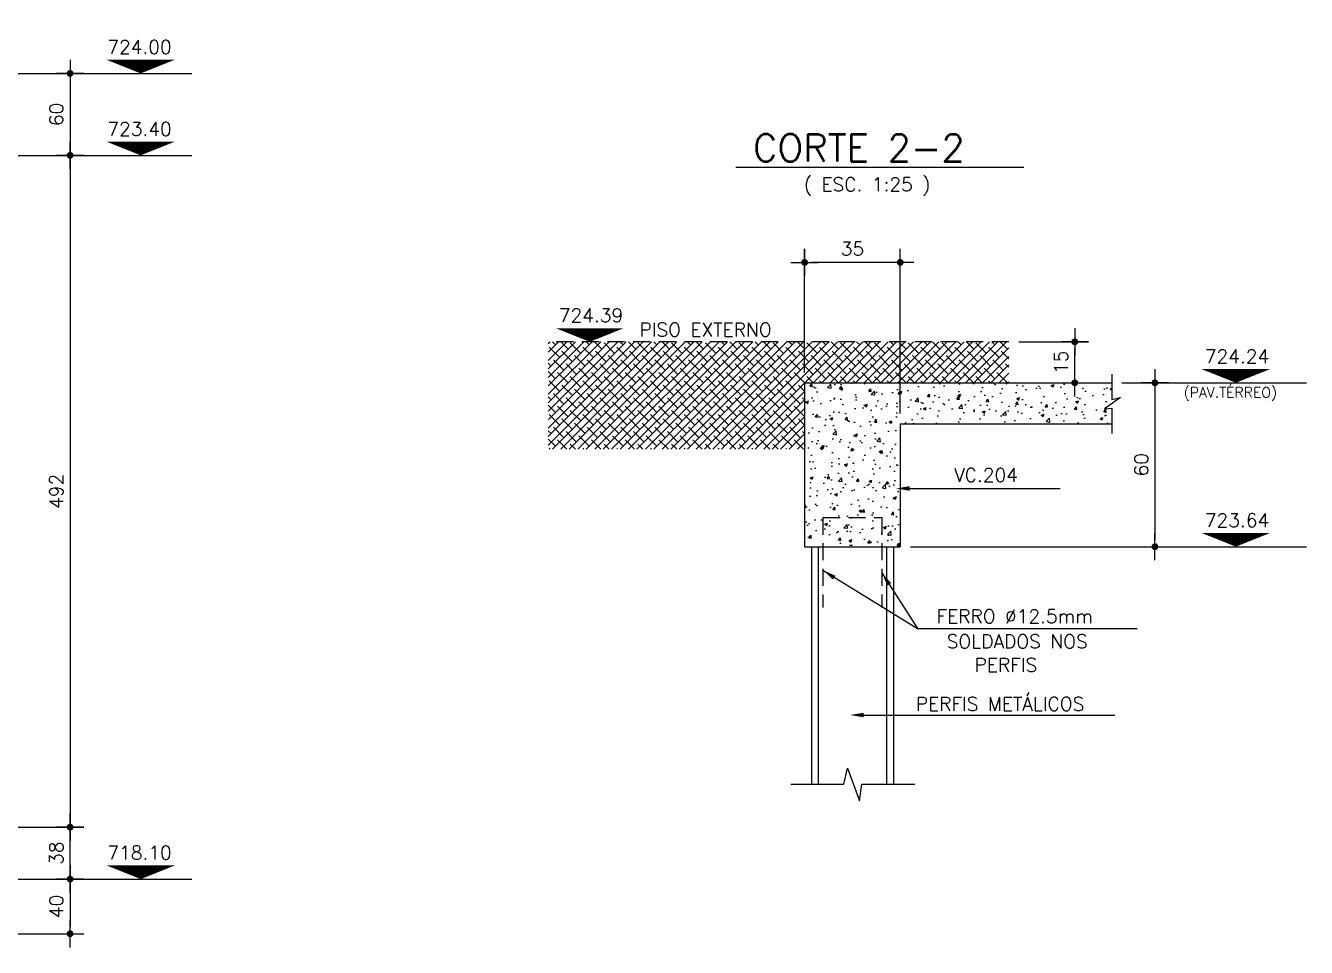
# Model space of a CAD drawing. Header units: inches. Extents: x 0 to 5940, y 0 to 4205.
# Drawn here: x 3921 to 4859, y 2470 to 3145 of the extents above; entities that cross this region are included whole.
import ezdxf
from ezdxf.enums import TextEntityAlignment as Align

# ---------------------------------------------------------------- set-up
doc = ezdxf.new("R2010")
doc.units = ezdxf.units.IN
doc.header["$LTSCALE"] = 50
doc.header["$MEASUREMENT"] = 0
doc.linetypes.add('HIDDEN', pattern=[0.375, 0.25, -0.125])
for name, color, linetype in [('COTA', 6, 'Continuous'), ('DETALHES', 2, 'Continuous'), ('NIVEL', 3, 'Continuous'), ('TEXTO', 3, 'Continuous')]:
    doc.layers.add(name, color=color, linetype=linetype)
doc.styles.add('ROMANS', font='romans.shx')
doc.dimstyles.new('COTA_25', dxfattribs={"dimscale": 5, "dimtxt": 2, "dimasz": 1, "dimexe": 2, "dimexo": 1.5, "dimgap": 1, "dimtad": 1, "dimlfac": 0.5, "dimzin": 12, "dimdsep": 46, "dimtxsty": 'ROMANS', "dimblk1": 'COTA', "dimblk2": 'COTA', "dimsah": 1, "dimcen": -4, "dimdle": 1.5, "dimclrd": 6, "dimclre": 6, "dimclrt": 3, "dimadec": 0, "dimazin": 0, "dimtfac": 1, "dimtofl": 0, "dimtmove": 0, "dimatfit": 3, "dimldrblk": 'COTA', "dimfxl": 1, "dimtolj": 1, "dimtzin": 12, "dimarcsym": 0})
doc.dimstyles.new('COTA_50', dxfattribs={"dimscale": 5, "dimtxt": 2, "dimasz": 1, "dimexe": 2, "dimexo": 1.5, "dimgap": 1, "dimtad": 1, "dimzin": 12, "dimdsep": 46, "dimtxsty": 'ROMANS', "dimblk1": 'COTA', "dimblk2": 'COTA', "dimsah": 1, "dimcen": -4, "dimdle": 1.5, "dimclrd": 6, "dimclre": 6, "dimclrt": 3, "dimadec": 0, "dimazin": 0, "dimtfac": 1, "dimtofl": 0, "dimtmove": 0, "dimatfit": 3, "dimldrblk": 'COTA', "dimfxl": 1, "dimtolj": 1, "dimtzin": 12, "dimarcsym": 0})

# ---------------------------------------------------------------- blocks, each defined once
blk = doc.blocks.new('COTA')
at = {"layer": 'COTA'}
for p, q in [((0, -2), (0, 2)), ((2, 0), (-2, 0))]:
    blk.add_line(p, q, dxfattribs=at)
at = {"layer": 'COTA', "const_width": 0.5}
blk.add_lwpolyline([(-0.25, 0, 1), (0.25, 0, 1)], format="xyb", close=True, dxfattribs=at)
blk = doc.blocks.new('*D18')
at = {"layer": 'COTA', "color": 6, "lineweight": -2, "transparency": 16777216}
for p, q in [((3906.01, 3109.89), (3964.02, 3109.89)), ((3954.02, 3104.89), (3954.02, 3054.89)), ((3718.32, 3049.89), (3964.02, 3049.89))]:
    blk.add_line(p, q, dxfattribs=at)
at = {"layer": 'Defpoints', "color": 0, "transparency": 16777216}
for p in [(3898.51, 3109.89), (3710.82, 3049.89), (3954.02, 3049.89)]:
    blk.add_point(p, dxfattribs=at)
at = {"layer": 'COTA', "color": 6, "lineweight": -2, "transparency": 16777216, "xscale": 5, "yscale": 5, "zscale": 5}
for p, rotation in [((3954.02, 3109.89), 90), ((3954.02, 3049.89), 270)]:
    blk.add_blockref('COTA', p, dxfattribs=dict(at, rotation=rotation))
at = {"layer": 'COTA', "color": 3, "transparency": 16777216, "insert": (3944.02, 3079.89), "char_height": 10, "attachment_point": 5, "rotation": 90, "style": 'ROMANS'}
blk.add_mtext('\\A1;60', dxfattribs=at)
blk = doc.blocks.new('*D19')
at = {"layer": 'COTA', "color": 6, "lineweight": -2, "transparency": 16777216}
for p, q in [((3725.82, 3049.89), (3964.02, 3049.89)), ((3954.02, 3044.89), (3954.02, 2562.89)), ((3683.32, 2557.89), (3964.02, 2557.89))]:
    blk.add_line(p, q, dxfattribs=at)
at = {"layer": 'Defpoints', "color": 0, "transparency": 16777216}
for p in [(3718.32, 3049.89), (3675.82, 2557.89), (3954.02, 2557.89)]:
    blk.add_point(p, dxfattribs=at)
at = {"layer": 'COTA', "color": 6, "lineweight": -2, "transparency": 16777216, "xscale": 5, "yscale": 5, "zscale": 5}
for p, rotation in [((3954.02, 3049.89), 90), ((3954.02, 2557.89), 270)]:
    blk.add_blockref('COTA', p, dxfattribs=dict(at, rotation=rotation))
at = {"layer": 'COTA', "color": 3, "transparency": 16777216, "insert": (3944.02, 2803.89), "char_height": 10, "attachment_point": 5, "rotation": 90, "style": 'ROMANS'}
blk.add_mtext('\\A1;492', dxfattribs=at)
blk = doc.blocks.new('*D20')
at = {"layer": 'COTA', "color": 6, "lineweight": -2, "transparency": 16777216}
for p, q in [((3683.32, 2557.89), (3964.02, 2557.89)), ((3954.02, 2524.89), (3954.02, 2552.89)), ((3683.32, 2519.89), (3964.02, 2519.89))]:
    blk.add_line(p, q, dxfattribs=at)
at = {"layer": 'Defpoints', "color": 0, "transparency": 16777216}
for p in [(3675.82, 2557.89), (3954.02, 2557.89), (3675.82, 2519.89)]:
    blk.add_point(p, dxfattribs=at)
at = {"layer": 'COTA', "color": 6, "lineweight": -2, "transparency": 16777216, "xscale": 5, "yscale": 5, "zscale": 5}
for p, rotation in [((3954.02, 2557.89), 90), ((3954.02, 2519.89), 270)]:
    blk.add_blockref('COTA', p, dxfattribs=dict(at, rotation=rotation))
at = {"layer": 'COTA', "color": 3, "transparency": 16777216, "insert": (3944.02, 2538.89), "char_height": 10, "attachment_point": 5, "rotation": 90, "style": 'ROMANS'}
blk.add_mtext('\\A1;38', dxfattribs=at)
blk = doc.blocks.new('*D21')
at = {"layer": 'COTA', "color": 6, "lineweight": -2, "transparency": 16777216}
for p, q in [((3690.82, 2519.89), (3964.02, 2519.89)), ((3954.02, 2514.89), (3954.02, 2484.89)), ((3718.32, 2479.89), (3964.02, 2479.89))]:
    blk.add_line(p, q, dxfattribs=at)
at = {"layer": 'Defpoints', "color": 0, "transparency": 16777216}
for p in [(3683.32, 2519.89), (3710.82, 2479.89), (3954.02, 2479.89)]:
    blk.add_point(p, dxfattribs=at)
at = {"layer": 'COTA', "color": 6, "lineweight": -2, "transparency": 16777216, "xscale": 5, "yscale": 5, "zscale": 5}
for p, rotation in [((3954.02, 2519.89), 90), ((3954.02, 2479.89), 270)]:
    blk.add_blockref('COTA', p, dxfattribs=dict(at, rotation=rotation))
at = {"layer": 'COTA', "color": 3, "transparency": 16777216, "insert": (3944.02, 2499.89), "char_height": 10, "attachment_point": 5, "rotation": 90, "style": 'ROMANS'}
blk.add_mtext('\\A1;40', dxfattribs=at)
blk = doc.blocks.new('*D31')
at = {"layer": 'COTA', "color": 6, "lineweight": -2, "transparency": 16777216}
for p, q in [((4491.81, 2890.83), (4491.81, 2981.5)), ((4561.81, 2860.83), (4561.81, 2981.5)), ((4556.81, 2971.5), (4496.81, 2971.5))]:
    blk.add_line(p, q, dxfattribs=at)
at = {"layer": 'Defpoints', "color": 0, "transparency": 16777216}
for p in [(4491.81, 2971.5), (4491.81, 2883.33), (4561.81, 2853.33)]:
    blk.add_point(p, dxfattribs=at)
at = {"layer": 'COTA', "color": 6, "lineweight": -2, "transparency": 16777216, "xscale": 5, "yscale": 5, "zscale": 5, "rotation": 180}
blk.add_blockref('COTA', (4491.81, 2971.5), dxfattribs=at)
at = {"layer": 'COTA', "color": 6, "lineweight": -2, "transparency": 16777216, "xscale": 5, "yscale": 5, "zscale": 5}
blk.add_blockref('COTA', (4561.81, 2971.5), dxfattribs=at)
at = {"layer": 'COTA', "color": 3, "transparency": 16777216, "insert": (4526.81, 2981.5), "char_height": 10, "attachment_point": 5, "style": 'ROMANS'}
blk.add_mtext('\\A1;35', dxfattribs=at)
blk = doc.blocks.new('*D32')
at = {"layer": 'COTA', "color": 6, "lineweight": -2, "transparency": 16777216}
for p, q in [((4724.14, 2883.33), (4758.3, 2883.33)), ((4748.3, 2878.33), (4748.3, 2768.33)), ((4569.31, 2763.33), (4758.3, 2763.33))]:
    blk.add_line(p, q, dxfattribs=at)
at = {"layer": 'Defpoints', "color": 0, "transparency": 16777216}
for p in [(4716.64, 2883.33), (4561.81, 2763.33), (4748.3, 2763.33)]:
    blk.add_point(p, dxfattribs=at)
at = {"layer": 'COTA', "color": 6, "lineweight": -2, "transparency": 16777216, "xscale": 5, "yscale": 5, "zscale": 5}
for p, rotation in [((4748.3, 2883.33), 90), ((4748.3, 2763.33), 270)]:
    blk.add_blockref('COTA', p, dxfattribs=dict(at, rotation=rotation))
at = {"layer": 'COTA', "color": 3, "transparency": 16777216, "insert": (4738.3, 2823.33), "char_height": 10, "attachment_point": 5, "rotation": 90, "style": 'ROMANS'}
blk.add_mtext('\\A1;60', dxfattribs=at)
blk = doc.blocks.new('*D33')
at = {"layer": 'COTA', "color": 6, "lineweight": -2, "transparency": 16777216}
for p, q in [((4648.77, 2913.33), (4699.59, 2913.33)), ((4689.59, 2888.33), (4689.59, 2908.33)), ((4688.94, 2883.33), (4699.59, 2883.33))]:
    blk.add_line(p, q, dxfattribs=at)
at = {"layer": 'Defpoints', "color": 0, "transparency": 16777216}
for p in [(4641.27, 2913.33), (4689.59, 2913.33), (4681.44, 2883.33)]:
    blk.add_point(p, dxfattribs=at)
at = {"layer": 'COTA', "color": 6, "lineweight": -2, "transparency": 16777216, "xscale": 5, "yscale": 5, "zscale": 5}
for p, rotation in [((4689.59, 2913.33), 90), ((4689.59, 2883.33), 270)]:
    blk.add_blockref('COTA', p, dxfattribs=dict(at, rotation=rotation))
at = {"layer": 'COTA', "color": 3, "transparency": 16777216, "insert": (4679.59, 2898.33), "char_height": 10, "attachment_point": 5, "rotation": 90, "style": 'ROMANS'}
blk.add_mtext('\\A1;15', dxfattribs=at)

msp = doc.modelspace()

# ---------------------------------------------------------------- hatches: boundary and pattern name
at = {"layer": 'DETALHES'}
h = msp.add_hatch(dxfattribs=at)
h.set_pattern_fill('ANSI38', color=252, scale=35, style=0)
h.paths.add_polyline_path([(4491.811, 2883.328), (4641.266, 2883.328), (4641.266, 2913.328), (4304.122, 2913.328), (4304.122, 2834.613), (4491.811, 2834.613)])
h = msp.add_hatch(dxfattribs=at)
h.set_pattern_fill('AR-CONC', color=8, scale=3, style=0)
h.set_pattern_definition([(50, (-2477.14, 6710.125), (21.517805, -1.882564), [2.25, -24.75]), (355, (-2477.14, 6710.125), (-4.16254, 22.565764), [1.8, -19.8]), (100.45144, (-2475.347, 6709.968), (17.355265, 20.6832), [1.912206, -21.034263]), (46.1842, (-2477.14, 6716.125), (32.01724, -4.96558), [3.375, -37.125]), (96.63564, (-2474.472, 6715.71), (28.03986, 29.22356), [2.86831, -31.55141]), (351.18416, (-2477.14, 6716.125), (28.03986, 29.22356), [2.7, -29.7]), (21, (-2474.14, 6714.625), (17.90721, -12.078567), [2.25, -24.75]), (326, (-2474.14, 6714.625), (7.29946, 21.7545), [1.8, -19.8]), (71.45144, (-2472.648, 6713.618), (25.20667, 9.675935), [1.912206, -21.034263]), (37.5, (-2477.14, 6710.1246), (0.364796, 9.9868156), [0, -19.56, 0, -20.1, 0, -19.875]), (7.5, (-2477.14, 6710.125), (7.892086, 11.832351), [0, -11.46, 0, -19.11, 0, -7.575]), (327.5, (-2483.83, 6710.125), (16.014673, -0.676646), [0, -7.5, 0, -23.4, 0, -31.05]), (317.5, (-2486.83, 6710.125), (17.495585, 3.00315), [0, -9.75, 0, -15.54, 0, -22.05])])
h.paths.add_polyline_path([(4561.811, 2853.328), (4716.639, 2853.328), (4716.639, 2864.656), (4711.49, 2864.309), (4722.999, 2872.521), (4716.639, 2870.997), (4716.639, 2883.328), (4491.811, 2883.328), (4491.811, 2763.328), (4561.811, 2763.328)])

# ---------------------------------------------------------------- linework, layer by layer
at = {"layer": 'COTA'}
for p, q in [((3964.025, 3109.891), (4043.112, 3109.891)), ((3964.025, 3049.891), (4043.112, 3049.891)), ((4758.303, 2883.328), (4859.182, 2883.328)), ((4758.303, 2763.328), (4859.182, 2763.328)), ((3964.025, 2519.891), (4043.112, 2519.891))]:
    msp.add_line(p, q, dxfattribs=at)
at = {"layer": 'DETALHES', "color": 1, "linetype": 'HIDDEN'}
msp.add_line((4641.266, 2913.328), (4304.122, 2913.328), dxfattribs=at)
at = {"layer": 'DETALHES', "color": 8}
for p, q in [((4716.639, 2889.693), (4716.639, 2870.997)), ((4722.999, 2872.521), (4711.49, 2864.309)), ((4716.639, 2870.997), (4722.999, 2872.521)), ((4711.49, 2864.309), (4716.639, 2864.656)), ((4716.639, 2864.656), (4716.639, 2846.173)), ((4501.811, 2763.328), (4501.811, 2589.305)), ((4551.811, 2763.328), (4551.811, 2589.305)), ((4520.613, 2589.305), (4523.11, 2601.221)), ((4523.11, 2601.221), (4532.001, 2577.146)), ((4481.599, 2589.305), (4520.613, 2589.305)), ((4532.001, 2577.146), (4533.707, 2589.305)), ((4533.707, 2589.305), (4572.623, 2589.305))]:
    msp.add_line(p, q, dxfattribs=at)
at = {"layer": 'DETALHES', "color": 1}
for p, q in [((4491.811, 2883.328), (4716.639, 2883.328)), ((4491.811, 2883.328), (4491.811, 2763.328)), ((4561.811, 2853.328), (4561.811, 2763.328)), ((4561.811, 2853.328), (4716.639, 2853.328)), ((4491.811, 2763.328), (4561.811, 2763.328))]:
    msp.add_line(p, q, dxfattribs=at)
at = {"layer": 'DETALHES', "color": 5, "linetype": 'HIDDEN'}
for p, q in [((4505.251, 2784.592), (4505.251, 2718.805)), ((4505.251, 2784.592), (4548.371, 2784.592)), ((4548.371, 2784.592), (4548.371, 2718.805))]:
    msp.add_line(p, q, dxfattribs=at)
at = {"layer": 'DETALHES'}
for p, q in [((4496.811, 2763.328), (4496.811, 2589.305)), ((4556.811, 2763.328), (4556.811, 2589.305))]:
    msp.add_line(p, q, dxfattribs=at)
at = {"layer": 'NIVEL', "color": 1}
for points in [[(4005.722, 3109.891, 0, 50, 0), (4005.722, 3119.891, 50, 50, 0)], [(4005.722, 3049.891, 0, 50, 0), (4005.722, 3059.891, 50, 50, 0)], [(4334.503, 2913.328, 0, 50, 0), (4334.503, 2923.328, 50, 50, 0)], [(4807.5, 2883.328, 0, 50, 0), (4807.5, 2893.328, 50, 50, 0)], [(4807.5, 2763.328, 0, 50, 0), (4807.5, 2773.328, 50, 50, 0)], [(4005.722, 2519.891, 0, 50, 0), (4005.722, 2529.891, 50, 50, 0)]]:
    msp.add_lwpolyline(points, format="xyseb", dxfattribs=at)
at = {"layer": 'TEXTO', "color": 1}
msp.add_line((4652.217, 3040.906), (4441.514, 3040.906), dxfattribs=at)
at = {"layer": 'TEXTO', "color": 8}
for p, q in [((4568.739, 2805.978), (4678.956, 2805.978)), ((4505.251, 2746.197), (4574.345, 2703.373)), ((4548.371, 2744.15), (4574.345, 2703.373)), ((4574.345, 2703.373), (4735.362, 2703.373)), ((4535.109, 2640.052), (4719.044, 2640.052))]:
    msp.add_line(p, q, dxfattribs=at)
for points in [[(4568.739, 2804.311), (4568.739, 2807.645), (4558.739, 2805.978)], [(4512.586, 2739.199), (4514.46, 2741.956), (4505.251, 2746.197)], [(4552.338, 2734.82), (4555.15, 2736.611), (4548.371, 2744.15)], [(4535.109, 2638.385), (4535.109, 2641.719), (4525.109, 2640.052)]]:
    msp.add_solid(points, dxfattribs=at)

# ---------------------------------------------------------------- texts
at = {"layer": 'COTA', "color": 4, "style": 'ROMANS'}
msp.add_text('(PAV.TÉRREO)', height=7.5, dxfattribs=at).set_placement((4769.281, 2872.528))
at = {"layer": 'NIVEL', "color": 3, "style": 'ROMANS'}
for s, p in [('724.00', (4004.834, 3124.244)), ('723.40', (4004.834, 3064.244)), ('724.39', (4335.391, 2927.682)), ('724.24', (4808.388, 2897.682)), ('723.64', (4808.388, 2777.682)), ('718.10', (4004.834, 2534.244))]:
    msp.add_text(s, height=10, dxfattribs=at).set_placement(p, align=Align.CENTER)
at = {"layer": 'TEXTO', "color": 1, "style": 'ROMANS'}
msp.add_text(' CORTE 2-2', height=20, dxfattribs=at).set_placement((4440.216, 3045.411))
at = {"layer": 'TEXTO', "color": 3, "style": 'ROMANS'}
for s, p in [('( ESC. 1:25 )', (4491.274, 3023.554)), ('PISO EXTERNO', (4370.857, 2917.215)), ('VC.204', (4601.277, 2810.785)), ('FERRO %%C12.5mm', (4588.382, 2707.371)), ('SOLDADOS NOS', (4595.809, 2688.919)), ('PERFIS', (4616.239, 2671.769)), ('PERFIS METÁLICOS', (4573.173, 2643.225))]:
    msp.add_text(s, height=10, dxfattribs=at).set_placement(p)

# ---------------------------------------------------------------- dimensions: what is measured, and where the dimension line sits
at = {"layer": 'COTA'}
for base, p1, p2, dimstyle, picture, middle in [((3954.025, 3049.891), (3898.505, 3109.891), (3710.816, 3049.891), 'COTA_50', '*D18', (3944.025, 3079.891)), ((3954.025, 2557.891), (3718.316, 3049.891), (3675.816, 2557.891), 'COTA_50', '*D19', (3944.025, 2803.891)), ((4689.594, 2913.328), (4681.442, 2883.328), (4641.266, 2913.328), 'COTA_25', '*D33', (4679.594, 2898.328)), ((4748.303, 2763.328), (4716.639, 2883.328), (4561.811, 2763.328), 'COTA_25', '*D32', (4738.303, 2823.328)), ((3954.025, 2557.891), (3675.816, 2519.891), (3675.816, 2557.891), 'COTA_50', '*D20', (3944.025, 2538.891)), ((3954.025, 2479.891), (3683.316, 2519.891), (3710.816, 2479.891), 'COTA_50', '*D21', (3944.025, 2499.891))]:
    dim = msp.add_linear_dim(base=base, p1=p1, p2=p2, angle=90, dimstyle=dimstyle, dxfattribs=at)
    dim.commit()
    dim.dimension.update_dxf_attribs({"geometry": picture, "text_midpoint": middle})
dim = msp.add_linear_dim(base=(4491.811, 2971.499), p1=(4561.811, 2853.328), p2=(4491.811, 2883.328), dimstyle='COTA_25', dxfattribs=at)
dim.commit()
dim.dimension.update_dxf_attribs({"geometry": '*D31', "text_midpoint": (4526.811, 2981.499)})

doc.saveas('drawing.dxf')
